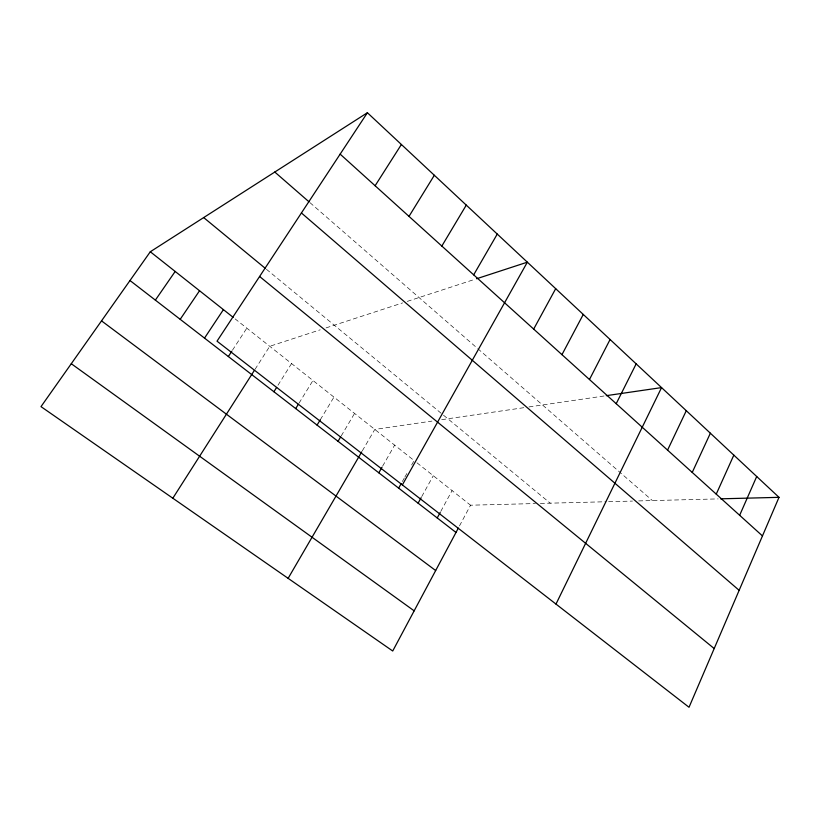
<?xml version="1.0" encoding="UTF-8"?>
<svg xmlns="http://www.w3.org/2000/svg" width="820" height="820" viewBox="0 0 820 820"><rect width="100%" height="100%" fill="white"/><g stroke="black" fill="none" stroke-linecap="round" stroke-linejoin="round"><path stroke-width="0.61" stroke-dasharray="4.1 3.07" d="M459.487 525.917L470.547 505.202L535.439 503.552M440.791 511.383L452.076 490.585M421.746 496.582L433.278 475.713M402.364 481.514L404.219 478.203M404.844 477.107L407.94 471.592M411.66 464.971L414.131 460.563L235.114 318.888M382.612 466.17L394.645 445.137M362.348 450.795L374.791 429.424L431.935 421.09M341.222 435.943L354.568 413.413M320.323 419.717L333.955 397.106M299.023 403.184L312.963 380.49M277.98 385.236L291.561 363.557M255.04 369.338L269.739 346.296L320.189 329.814M232.449 350.232L246.82 328.154M326.073 327.897L402.61 302.908M407.304 301.381L475.415 279.138M441.713 419.666L524.093 407.653M529.002 406.935L605.016 395.855M540.37 503.418L606.093 501.748M608.645 501.686L632.476 501.081M638.698 500.917L718.115 498.898M417.001 462.828L470.547 505.202M266.438 269.288L550.251 503.172M309.96 202.642L476.851 347.844M477.804 348.674L652.392 500.569"/><path stroke-width="1.23" d="M779 497.34L689.025 707.27L217.023 341.171L367.401 112.729L779 497.34L720.636 498.827M739.65 515.298L756.706 476.512M716.249 494.132L733.828 455.141M692.234 472.422L710.366 433.206M667.562 450.129L686.289 410.707M555.991 604.084L661.555 387.604L606.267 395.67M616.209 403.696L636.166 363.875M589.467 379.516L610.08 339.5M561.966 354.65L583.266 314.439M458.329 528.09L392.718 651.008L41 406.628L150.296 251.76L367.401 112.729M437.224 517.943L440.196 512.48M533.676 329.087L555.693 288.681M418.108 503.172L421.142 497.678M402.353 484.917L527.342 262.185L476.615 278.749M398.643 488.136L401.123 483.718M378.819 472.812L381.987 467.277M473.683 274.843L497.258 234.079M288.127 578.336L361.733 451.861M338.045 441.303L340.587 437.009M441.836 246.061L466.272 205.123M317.073 425.098L320.323 419.717M295.702 408.585L298.357 404.26M409.006 216.377L434.333 175.275M273.911 391.745L276.627 387.409M172.825 498.222L254.374 370.384M375.119 185.74L401.39 144.494M228.349 356.536L231.773 351.278M204.518 338.117L223.419 309.632M180.195 319.318L199.547 290.741M155.359 300.13L175.172 271.451M71.278 363.721L414.161 610.838M101.526 320.866L435.666 570.546M129.99 280.522L456.002 532.457M150.296 251.76L233.167 317.35M259.602 276.483L714.189 648.548M203.678 217.577L265.475 268.499M301.422 212.964L739.148 590.328M274.792 172.036L309.007 201.812M340.146 154.129L762.467 535.921"/></g></svg>
